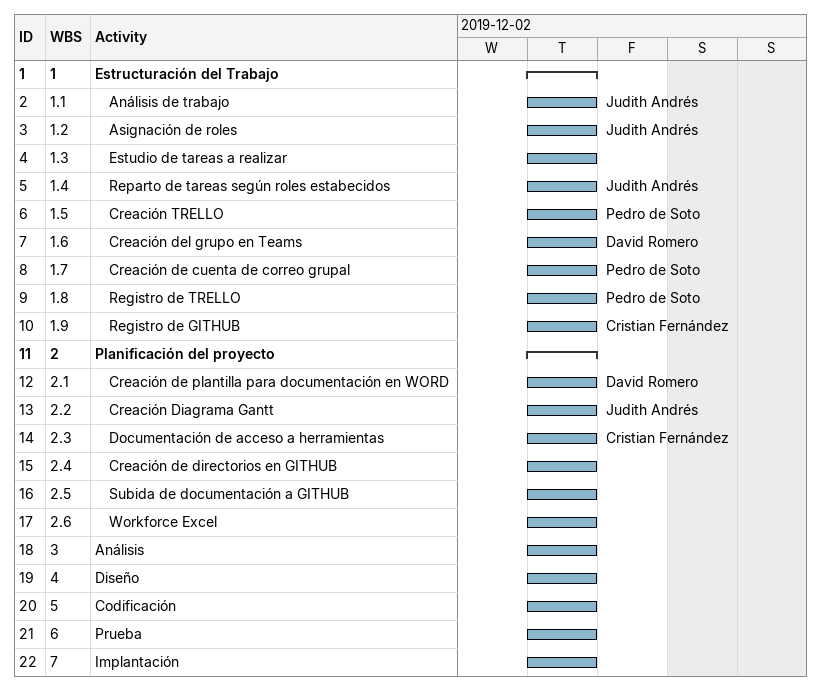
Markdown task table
| ID | WBS | Task | Start | Finish | Resources |
|---|---|---|---|---|---|
| 1 | 1 | **Estructuración del Trabajo** | 2019-12-05 | 2019-12-05 |  |
| 2 | 1.1 | Análisis de trabajo | 2019-12-05 | 2019-12-05 | Judith Andrés |
| 3 | 1.2 | Asignación de roles | 2019-12-05 | 2019-12-05 | Judith Andrés |
| 4 | 1.3 | Estudio de tareas a realizar | 2019-12-05 | 2019-12-05 |  |
| 5 | 1.4 | Reparto de tareas según roles estabecidos | 2019-12-05 | 2019-12-05 | Judith Andrés |
| 6 | 1.5 | Creación TRELLO | 2019-12-05 | 2019-12-05 | Pedro de Soto |
| 7 | 1.6 | Creación del grupo en Teams | 2019-12-05 | 2019-12-05 | David Romero |
| 8 | 1.7 | Creación de cuenta de correo grupal | 2019-12-05 | 2019-12-05 | Pedro de Soto |
| 9 | 1.8 | Registro de TRELLO | 2019-12-05 | 2019-12-05 | Pedro de Soto |
| 10 | 1.9 | Registro de GITHUB | 2019-12-05 | 2019-12-05 | Cristian Fernández |
| 11 | 2 | **Planificación del proyecto** | 2019-12-05 | 2019-12-05 |  |
| 12 | 2.1 | Creación de plantilla para documentación en WORD | 2019-12-05 | 2019-12-05 | David Romero |
| 13 | 2.2 | Creación Diagrama Gantt | 2019-12-05 | 2019-12-05 | Judith Andrés |
| 14 | 2.3 | Documentación de acceso a herramientas | 2019-12-05 | 2019-12-05 | Cristian Fernández |
| 15 | 2.4 | Creación de directorios en GITHUB | 2019-12-05 | 2019-12-05 |  |
| 16 | 2.5 | Subida de documentación a GITHUB | 2019-12-05 | 2019-12-05 |  |
| 17 | 2.6 | Workforce Excel | 2019-12-05 | 2019-12-05 |  |
| 18 | 3 | Análisis | 2019-12-05 | 2019-12-05 |  |
| 19 | 4 | Diseño | 2019-12-05 | 2019-12-05 |  |
| 20 | 5 | Codificación | 2019-12-05 | 2019-12-05 |  |
| 21 | 6 | Prueba | 2019-12-05 | 2019-12-05 |  |
| 22 | 7 | Implantación | 2019-12-05 | 2019-12-05 |  |
